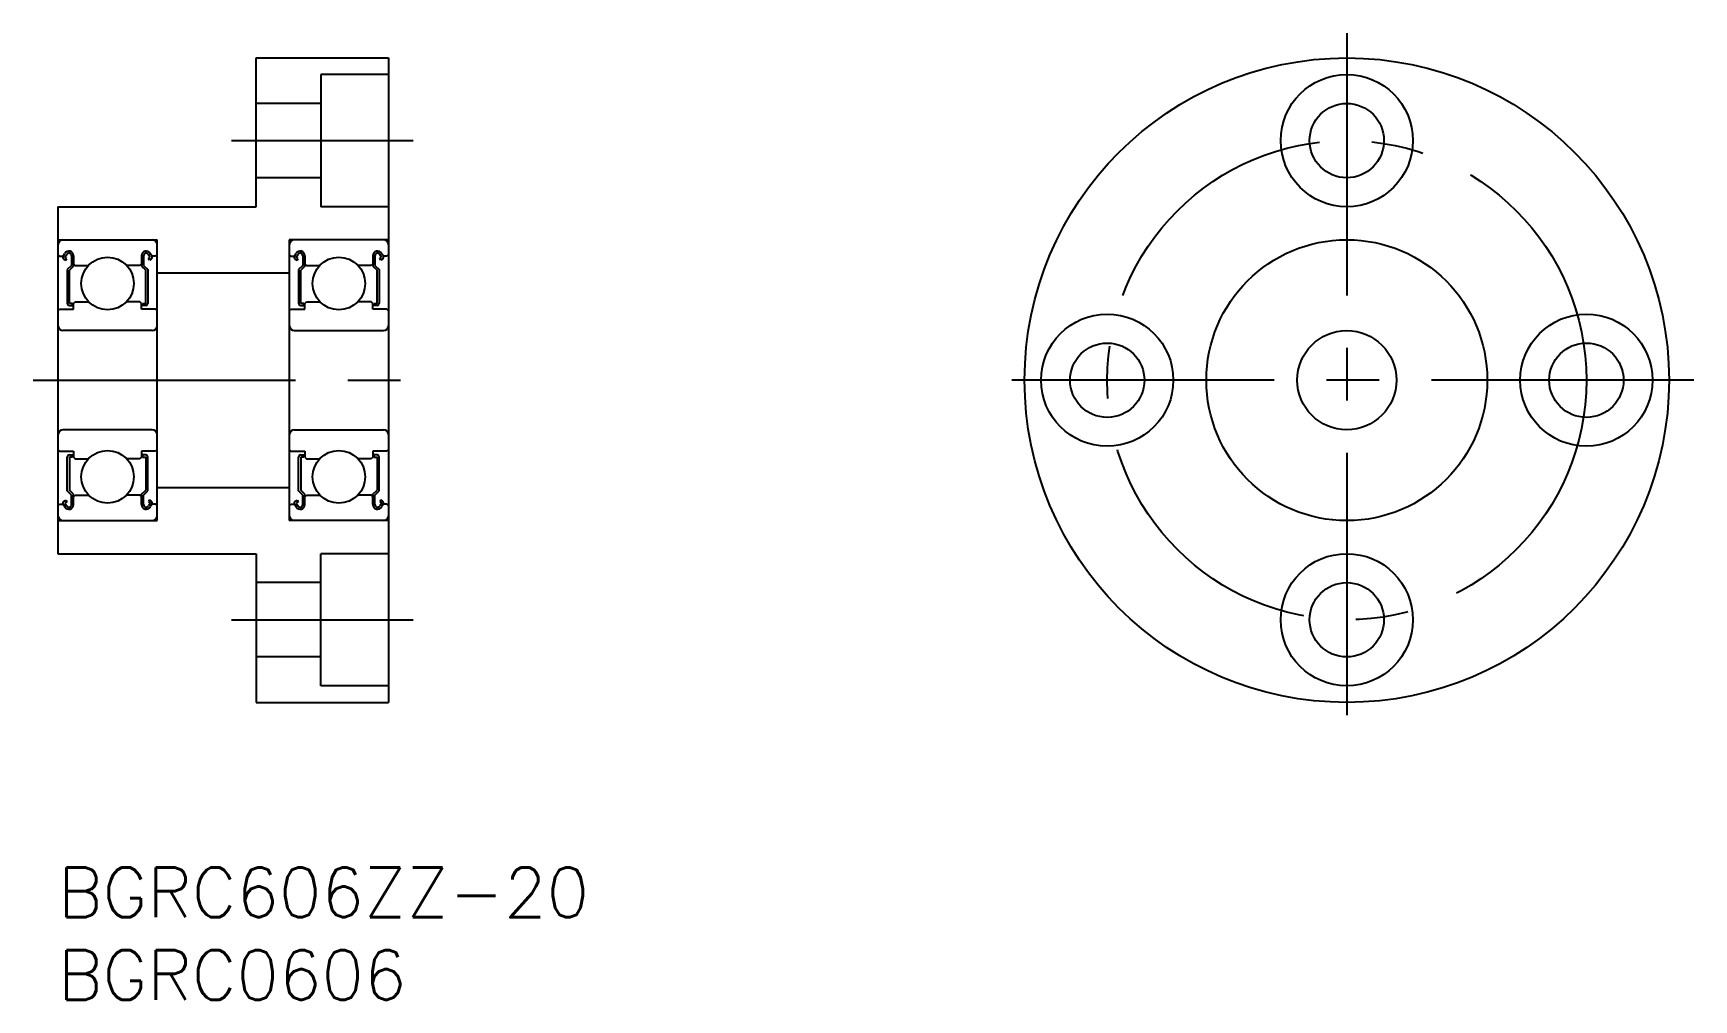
# Model space of a CAD drawing. Extents: x -1 to 99, y -8 to 51.
import ezdxf

# ---------------------------------------------------------------- set-up
doc = ezdxf.new("R2010")
doc.units = 0
doc.header["$LTSCALE"] = 0.5
doc.linetypes.add('CENTER', pattern=[50.8, 31.75, -6.35, 6.35, -6.35])
for name, color, linetype in [('MSM_CENTER', 1, 'CENTER'), ('MSM_CONTINUOUS', 7, 'CONTINUOUS'), ('MSM_PART_NUMBER', 7, 'CONTINUOUS')]:
    doc.layers.add(name, color=color, linetype=linetype)
doc.styles.get("Standard").update_dxf_attribs({"font": 'txt.shx', "height": 3, "bigfont": 'bigfont.shx'})

# ---------------------------------------------------------------- blocks, each defined once
blk = doc.blocks.new('*U2')
at = {"layer": 'MSM_PART_NUMBER'}
blk.add_text('BGRC606ZZ-20', height=3, dxfattribs=at).set_placement((0, -3))
blk = doc.blocks.new('*U3')
at = {"layer": 'MSM_PART_NUMBER'}
blk.add_text('BGRC0606', height=3, dxfattribs=at).set_placement((0, -8))

msp = doc.modelspace()

# ---------------------------------------------------------------- linework, layer by layer
at = {"layer": 'MSM_CENTER'}
for p, q in [((78, 50.5), (78, 8.5)), ((10.5, 44), (21.5, 44)), ((-1.5, 29.5), (21.5, 29.5)), ((99, 29.5), (57, 29.5)), ((10.5, 15), (21.5, 15))]:
    msp.add_line(p, q, dxfattribs=at)
msp.add_circle((78, 29.5), 14.5, dxfattribs=at)
at = {"layer": 'MSM_CONTINUOUS'}
for p, q in [((12, 49), (20, 49)), ((12, 40), (12, 49)), ((20, 49), (20, 10)), ((20, 48), (15.9, 48)), ((15.9, 48), (15.9, 40)), ((15.9, 46.25), (12, 46.25)), ((15.9, 41.75), (12, 41.75)), ((0, 40), (12, 40)), ((0, 40), (0, 19)), ((20, 40), (15.9, 40)), ((0, 38), (6, 38)), ((6, 21), (6, 38)), ((14, 38), (14, 21)), ((20, 38), (14, 38)), ((0, 37.1), (0.1, 37)), ((0.1, 37), (0.31, 37)), ((0.31, 37), (0.42, 37.17)), ((0.36, 36.83), (0.47, 36.77)), ((0.42, 36.94), (0.53, 37.11)), ((0.53, 36.87), (0.42, 36.94)), ((0.47, 36.77), (0.53, 36.87)), ((0.82, 36.45), (0.56, 36.2)), ((0.56, 36.2), (0.56, 34.15)), ((0.94, 36.4), (0.69, 36.15)), ((0.82, 37.03), (0.82, 36.45)), ((0.94, 37.03), (0.94, 36.4)), ((0.94, 36.55), (1.04, 36.45)), ((1.04, 36.45), (1.86, 36.45)), ((4.96, 36.45), (4.14, 36.45)), ((5.06, 36.55), (4.96, 36.45)), ((5.06, 37.03), (5.06, 36.4)), ((5.06, 36.4), (5.31, 36.15)), ((5.18, 37.03), (5.18, 36.45)), ((5.18, 36.45), (5.44, 36.2)), ((5.44, 36.2), (5.44, 34.15)), ((5.58, 36.94), (5.47, 37.11)), ((5.47, 36.87), (5.58, 36.94)), ((5.53, 36.77), (5.47, 36.87)), ((5.64, 36.83), (5.53, 36.77)), ((5.69, 37), (5.58, 37.17)), ((5.9, 37), (5.69, 37)), ((6, 37.1), (5.9, 37)), ((14, 37.1), (14.1, 37)), ((14.1, 37), (14.31, 37)), ((14.31, 37), (14.42, 37.17)), ((14.36, 36.83), (14.47, 36.77)), ((14.42, 36.94), (14.53, 37.11)), ((14.53, 36.87), (14.42, 36.94)), ((14.47, 36.77), (14.53, 36.87)), ((14.82, 36.45), (14.56, 36.2)), ((14.56, 36.2), (14.56, 34.15)), ((14.94, 36.4), (14.69, 36.15)), ((14.82, 37.03), (14.82, 36.45)), ((14.94, 37.03), (14.94, 36.4)), ((14.94, 36.55), (15.04, 36.45)), ((15.04, 36.45), (15.86, 36.45)), ((18.96, 36.45), (18.14, 36.45)), ((19.06, 36.55), (18.96, 36.45)), ((19.06, 37.03), (19.06, 36.4)), ((19.06, 36.4), (19.31, 36.15)), ((19.18, 37.03), (19.18, 36.45)), ((19.18, 36.45), (19.43, 36.2)), ((19.43, 36.2), (19.43, 34.15)), ((19.58, 36.94), (19.47, 37.11)), ((19.47, 36.87), (19.58, 36.94)), ((19.53, 36.77), (19.47, 36.87)), ((19.64, 36.83), (19.53, 36.77)), ((19.69, 37), (19.58, 37.17)), ((19.9, 37), (19.69, 37)), ((20, 37.1), (19.9, 37)), ((0.69, 34.15), (0.69, 36.15)), ((5.31, 34.15), (5.31, 36.15)), ((6, 36), (14, 36)), ((14.69, 34.15), (14.69, 36.15)), ((19.31, 34.15), (19.31, 36.15)), ((0.94, 34.15), (1.04, 34.25)), ((1.04, 34.25), (1.86, 34.25)), ((4.96, 34.25), (4.14, 34.25)), ((5.06, 34.15), (4.96, 34.25)), ((14.94, 34.15), (15.04, 34.25)), ((15.04, 34.25), (15.86, 34.25)), ((18.96, 34.25), (18.14, 34.25)), ((19.06, 34.15), (18.96, 34.25)), ((0, 33.7), (0.1, 33.8)), ((0.1, 33.8), (0.94, 33.8)), ((0.88, 34.15), (0.69, 34.15)), ((0.69, 34.02), (0.88, 34.02)), ((0.88, 34.02), (0.88, 34.15)), ((0.94, 33.8), (0.94, 34.15)), ((5.06, 33.8), (5.06, 34.15)), ((5.9, 33.8), (5.06, 33.8)), ((5.12, 34.02), (5.12, 34.15)), ((5.12, 34.15), (5.31, 34.15)), ((5.31, 34.02), (5.12, 34.02)), ((6, 33.7), (5.9, 33.8)), ((14, 33.7), (14.1, 33.8)), ((14.1, 33.8), (14.94, 33.8)), ((14.88, 34.15), (14.69, 34.15)), ((14.69, 34.02), (14.88, 34.02)), ((14.88, 34.02), (14.88, 34.15)), ((14.94, 33.8), (14.94, 34.15)), ((19.06, 33.8), (19.06, 34.15)), ((19.9, 33.8), (19.06, 33.8)), ((19.12, 34.15), (19.31, 34.15)), ((19.12, 34.02), (19.12, 34.15)), ((19.31, 34.02), (19.12, 34.02)), ((20, 33.7), (19.9, 33.8)), ((5.7, 32.5), (0.3, 32.5)), ((3, 32.5), (3, 32.5)), ((4.35, 32.5), (4.35, 32.5)), ((14.3, 32.5), (19.7, 32.5)), ((15.65, 32.5), (15.65, 32.5)), ((17, 32.5), (17, 32.5)), ((5.7, 26.5), (0.3, 26.5)), ((14.3, 26.5), (19.7, 26.5)), ((0, 25.3), (0.1, 25.2)), ((0.1, 25.2), (0.94, 25.2)), ((0.94, 25.2), (0.94, 24.85)), ((5.06, 25.2), (5.06, 24.85)), ((5.9, 25.2), (5.06, 25.2)), ((6, 25.3), (5.9, 25.2)), ((14, 25.3), (14.1, 25.2)), ((14.1, 25.2), (14.94, 25.2)), ((14.94, 25.2), (14.94, 24.85)), ((19.06, 25.2), (19.06, 24.85)), ((19.9, 25.2), (19.06, 25.2)), ((20, 25.3), (19.9, 25.2)), ((0.56, 22.8), (0.56, 24.85)), ((0.69, 24.98), (0.88, 24.98)), ((0.88, 24.85), (0.69, 24.85)), ((0.69, 24.85), (0.69, 22.85)), ((0.88, 24.98), (0.88, 24.85)), ((0.94, 24.85), (1.04, 24.75)), ((1.04, 24.75), (1.86, 24.75)), ((4.96, 24.75), (4.14, 24.75)), ((5.06, 24.85), (4.96, 24.75)), ((5.31, 24.98), (5.12, 24.98)), ((5.12, 24.98), (5.12, 24.85)), ((5.12, 24.85), (5.31, 24.85)), ((5.31, 24.85), (5.31, 22.85)), ((5.44, 22.8), (5.44, 24.85)), ((14.56, 22.8), (14.56, 24.85)), ((14.69, 24.98), (14.88, 24.98)), ((14.69, 24.85), (14.69, 22.85)), ((14.88, 24.85), (14.69, 24.85)), ((14.88, 24.98), (14.88, 24.85)), ((14.94, 24.85), (15.04, 24.75)), ((15.04, 24.75), (15.86, 24.75)), ((18.96, 24.75), (18.14, 24.75)), ((19.06, 24.85), (18.96, 24.75)), ((19.31, 24.98), (19.12, 24.98)), ((19.12, 24.98), (19.12, 24.85)), ((19.12, 24.85), (19.31, 24.85)), ((19.31, 24.85), (19.31, 22.85)), ((19.43, 22.8), (19.43, 24.85)), ((0.36, 22.17), (0.47, 22.23)), ((0.53, 22.13), (0.42, 22.06)), ((0.47, 22.23), (0.53, 22.13)), ((0.82, 22.55), (0.56, 22.8)), ((0.94, 22.6), (0.69, 22.85)), ((0.82, 21.97), (0.82, 22.55)), ((0.94, 21.97), (0.94, 22.6)), ((0.94, 22.45), (1.04, 22.55)), ((1.04, 22.55), (1.86, 22.55)), ((4.96, 22.55), (4.14, 22.55)), ((5.06, 22.45), (4.96, 22.55)), ((5.06, 22.6), (5.31, 22.85)), ((5.06, 21.97), (5.06, 22.6)), ((5.18, 22.55), (5.44, 22.8)), ((5.18, 21.97), (5.18, 22.55)), ((5.53, 22.23), (5.47, 22.13)), ((5.47, 22.13), (5.58, 22.06)), ((5.64, 22.17), (5.53, 22.23)), ((6, 23), (14, 23)), ((14.36, 22.17), (14.47, 22.23)), ((14.53, 22.13), (14.42, 22.06)), ((14.47, 22.23), (14.53, 22.13)), ((14.82, 22.55), (14.56, 22.8)), ((14.94, 22.6), (14.69, 22.85)), ((14.82, 21.97), (14.82, 22.55)), ((14.94, 21.97), (14.94, 22.6)), ((14.94, 22.45), (15.04, 22.55)), ((15.04, 22.55), (15.86, 22.55)), ((18.96, 22.55), (18.14, 22.55)), ((19.06, 22.45), (18.96, 22.55)), ((19.06, 22.6), (19.31, 22.85)), ((19.06, 21.97), (19.06, 22.6)), ((19.18, 22.55), (19.43, 22.8)), ((19.18, 21.97), (19.18, 22.55)), ((19.53, 22.23), (19.47, 22.13)), ((19.47, 22.13), (19.58, 22.06)), ((19.64, 22.17), (19.53, 22.23)), ((0, 21.9), (0.1, 22)), ((0.1, 22), (0.31, 22)), ((0.31, 22), (0.42, 21.83)), ((0.42, 22.06), (0.53, 21.89)), ((5.58, 22.06), (5.47, 21.89)), ((5.69, 22), (5.58, 21.83)), ((5.9, 22), (5.69, 22)), ((6, 21.9), (5.9, 22)), ((14, 21.9), (14.1, 22)), ((14.1, 22), (14.31, 22)), ((14.31, 22), (14.42, 21.83)), ((14.42, 22.06), (14.53, 21.89)), ((19.58, 22.06), (19.47, 21.89)), ((19.69, 22), (19.58, 21.83)), ((19.9, 22), (19.69, 22)), ((20, 21.9), (19.9, 22)), ((0, 21), (6, 21)), ((20, 21), (14, 21)), ((0, 19), (12, 19)), ((12, 19), (12, 10)), ((20, 19), (15.9, 19)), ((15.9, 11), (15.9, 19)), ((15.9, 17.25), (12, 17.25)), ((15.9, 12.75), (12, 12.75)), ((20, 11), (15.9, 11)), ((12, 10), (20, 10))]:
    msp.add_line(p, q, dxfattribs=at)
for centre, radius in [((78, 29.5), 19.5), ((78, 44), 4), ((78, 44), 2.25), ((78, 29.5), 8.5), ((3, 35.35), 1.59), ((17, 35.35), 1.59), ((63.5, 29.5), 4), ((92.5, 29.5), 4), ((78, 29.5), 3), ((63.5, 29.5), 2.25), ((92.5, 29.5), 2.25), ((3, 23.65), 1.59), ((17, 23.65), 1.59), ((78, 15), 4), ((78, 15), 2.25)]:
    msp.add_circle(centre, radius, dxfattribs=at)
for centre, radius, start, end in [((0.3, 37.7), 0.3, 90, 180), ((0.66, 37.03), 0.282, 0, 150.0017), ((0.66, 37.03), 0.156, 0, 150.0019), ((5.34, 37.03), 0.282, 29.9983, 180), ((5.34, 37.03), 0.156, 29.9981, 180), ((5.7, 37.7), 0.3, 0, 90), ((14.3, 37.7), 0.3, 90, 180), ((14.66, 37.03), 0.282, 0, 150.0017), ((14.66, 37.03), 0.156, 0, 150.0019), ((19.34, 37.03), 0.282, 29.9983, 180), ((19.34, 37.03), 0.156, 29.9981, 180), ((19.7, 37.7), 0.3, 0, 90), ((0.42, 36.94), 0.126, 149.9926, 240.0026), ((5.58, 36.94), 0.126, 299.9974, 30.0074), ((14.42, 36.94), 0.126, 149.9926, 240.0026), ((19.58, 36.94), 0.126, 299.9974, 30.0074), ((0.69, 34.15), 0.126, 180.0001, 270), ((5.31, 34.15), 0.126, 270, 359.9999), ((14.69, 34.15), 0.126, 180.0001, 270), ((19.31, 34.15), 0.126, 270, 359.9999), ((0.3, 32.8), 0.3, 180, 270), ((5.7, 32.8), 0.3, 270, 0), ((14.3, 32.8), 0.3, 180, 270), ((19.7, 32.8), 0.3, 270, 0), ((0.3, 26.2), 0.3, 90, 180), ((5.7, 26.2), 0.3, 0, 90), ((14.3, 26.2), 0.3, 90, 180), ((19.7, 26.2), 0.3, 0, 90), ((0.69, 24.85), 0.126, 90, 179.9999), ((5.31, 24.85), 0.126, 0.0001, 90), ((14.69, 24.85), 0.126, 90, 179.9999), ((19.31, 24.85), 0.126, 0.0001, 90), ((0.42, 22.06), 0.126, 119.9974, 210.0074), ((5.58, 22.06), 0.126, 329.9926, 60.0026), ((14.42, 22.06), 0.126, 119.9974, 210.0074), ((19.58, 22.06), 0.126, 329.9926, 60.0026), ((0.3, 21.3), 0.3, 180, 270), ((0.66, 21.97), 0.282, 209.9983, 0), ((0.66, 21.97), 0.156, 209.9981, 0), ((5.34, 21.97), 0.282, 180, 330.0017), ((5.34, 21.97), 0.156, 180, 330.0019), ((5.7, 21.3), 0.3, 270, 0), ((14.3, 21.3), 0.3, 180, 270), ((14.66, 21.97), 0.282, 209.9983, 0), ((14.66, 21.97), 0.156, 209.9981, 0), ((19.34, 21.97), 0.282, 180, 330.0017), ((19.34, 21.97), 0.156, 180, 330.0019), ((19.7, 21.3), 0.3, 270, 0)]:
    msp.add_arc(centre, radius, start, end, dxfattribs=at)

# ---------------------------------------------------------------- block references
for name in ['*U2', '*U3']:
    msp.add_blockref(name, (0, 0), dxfattribs=at)

doc.saveas('drawing.dxf')
